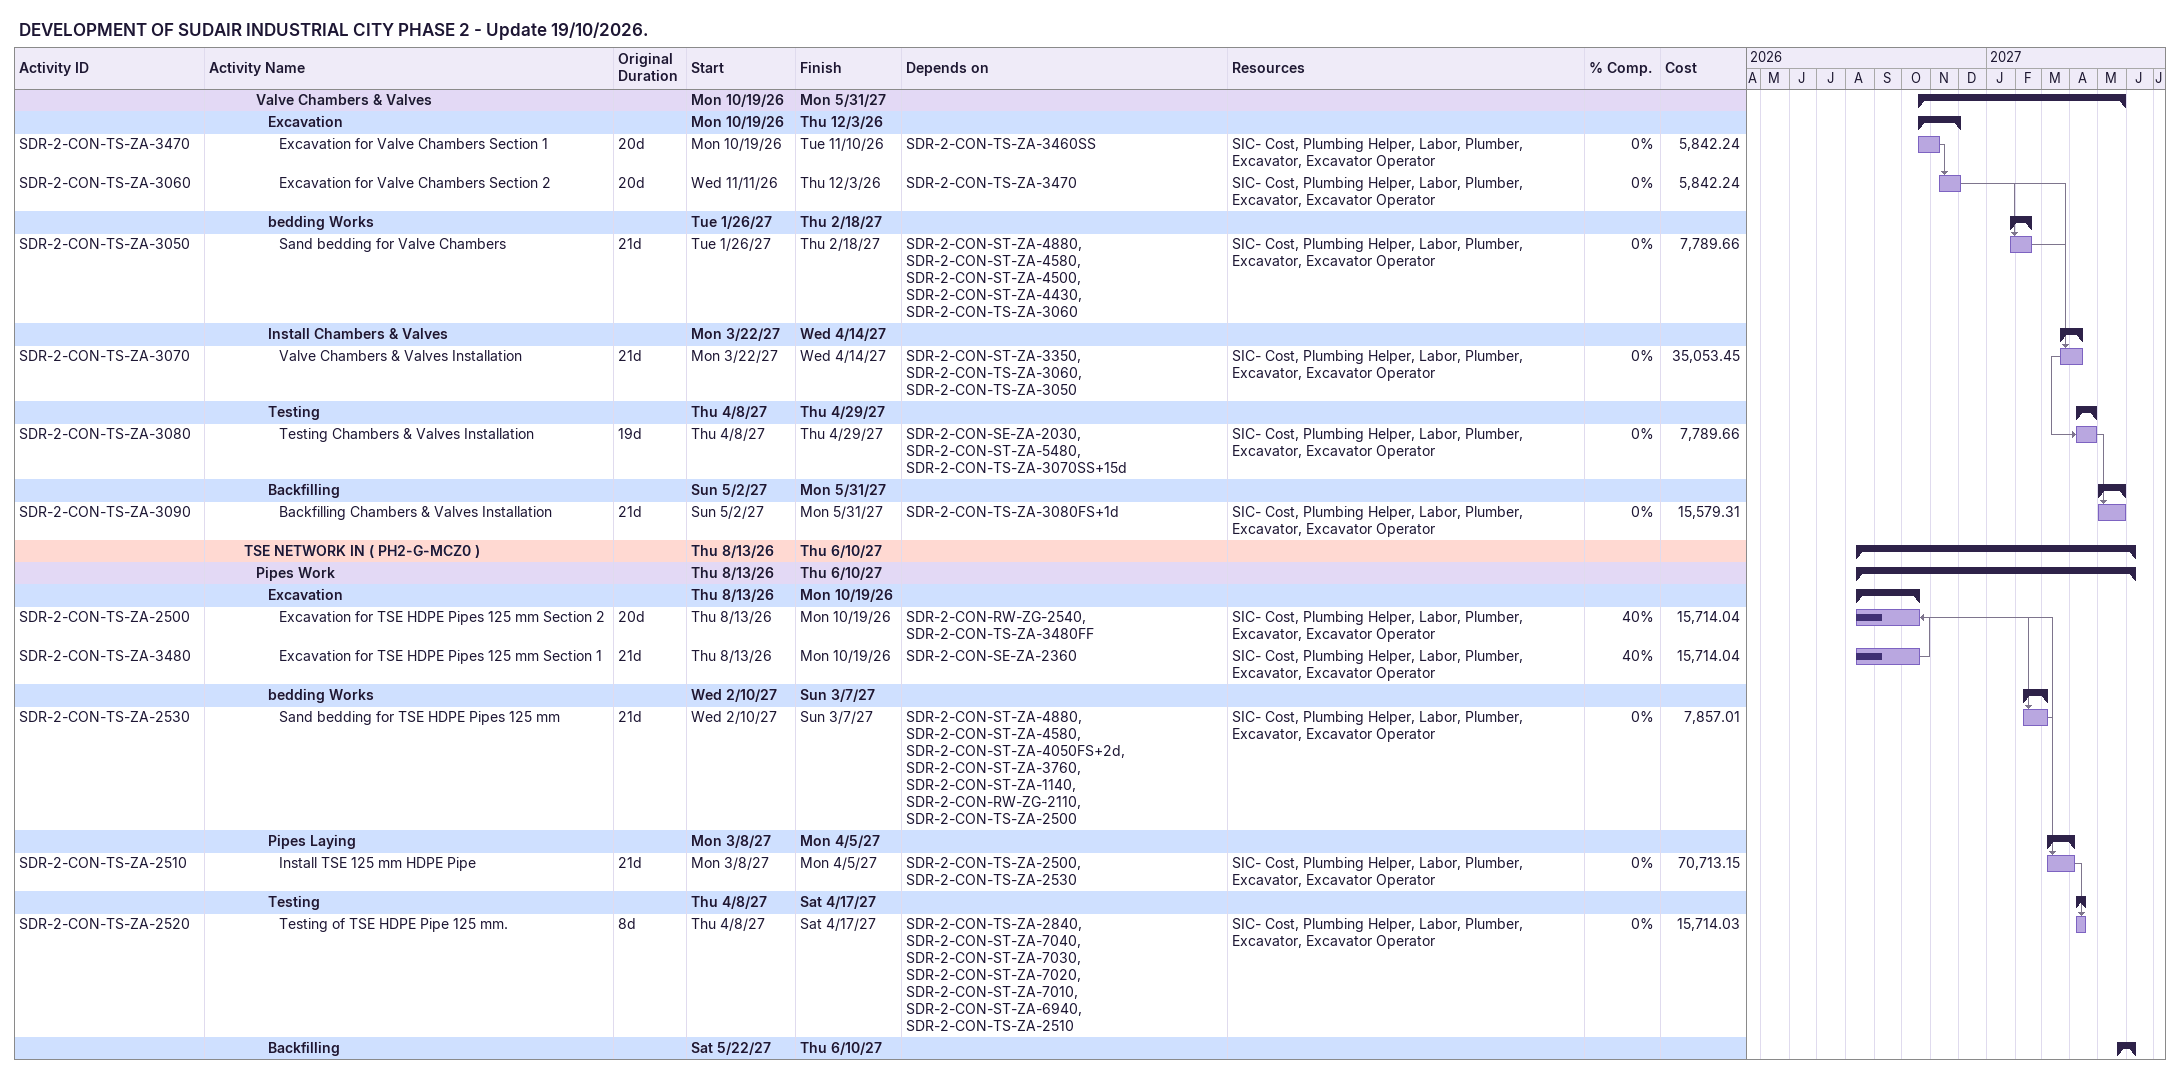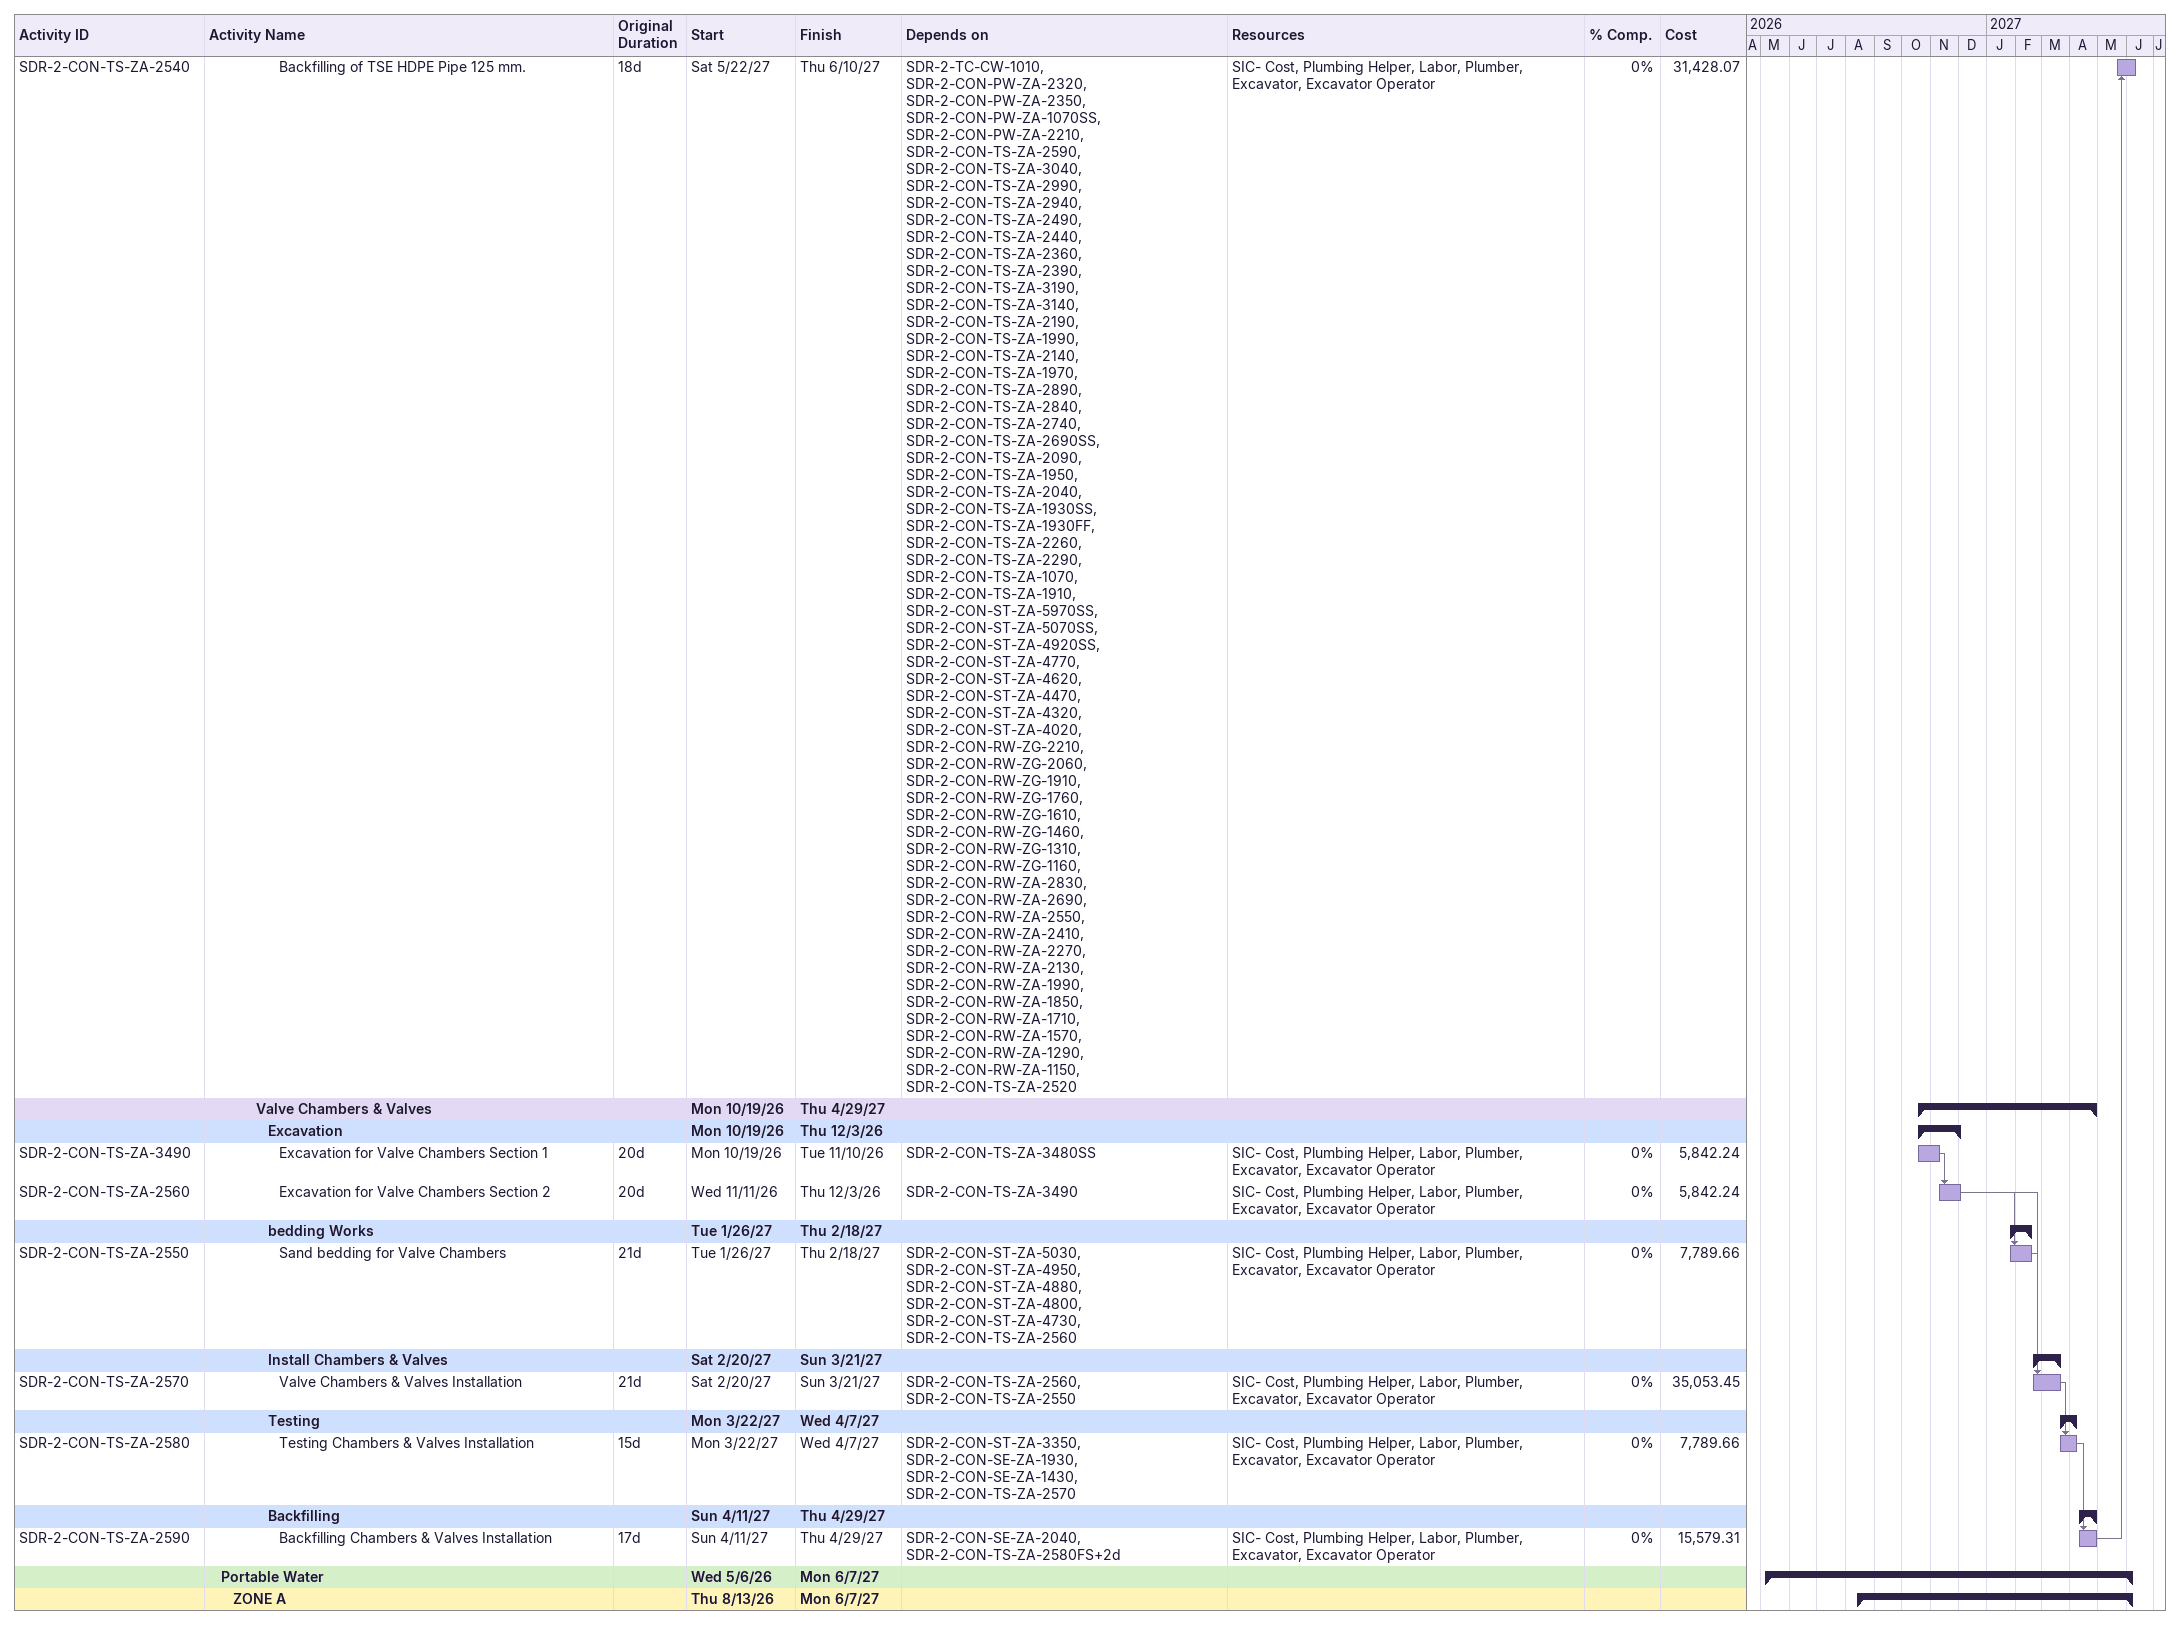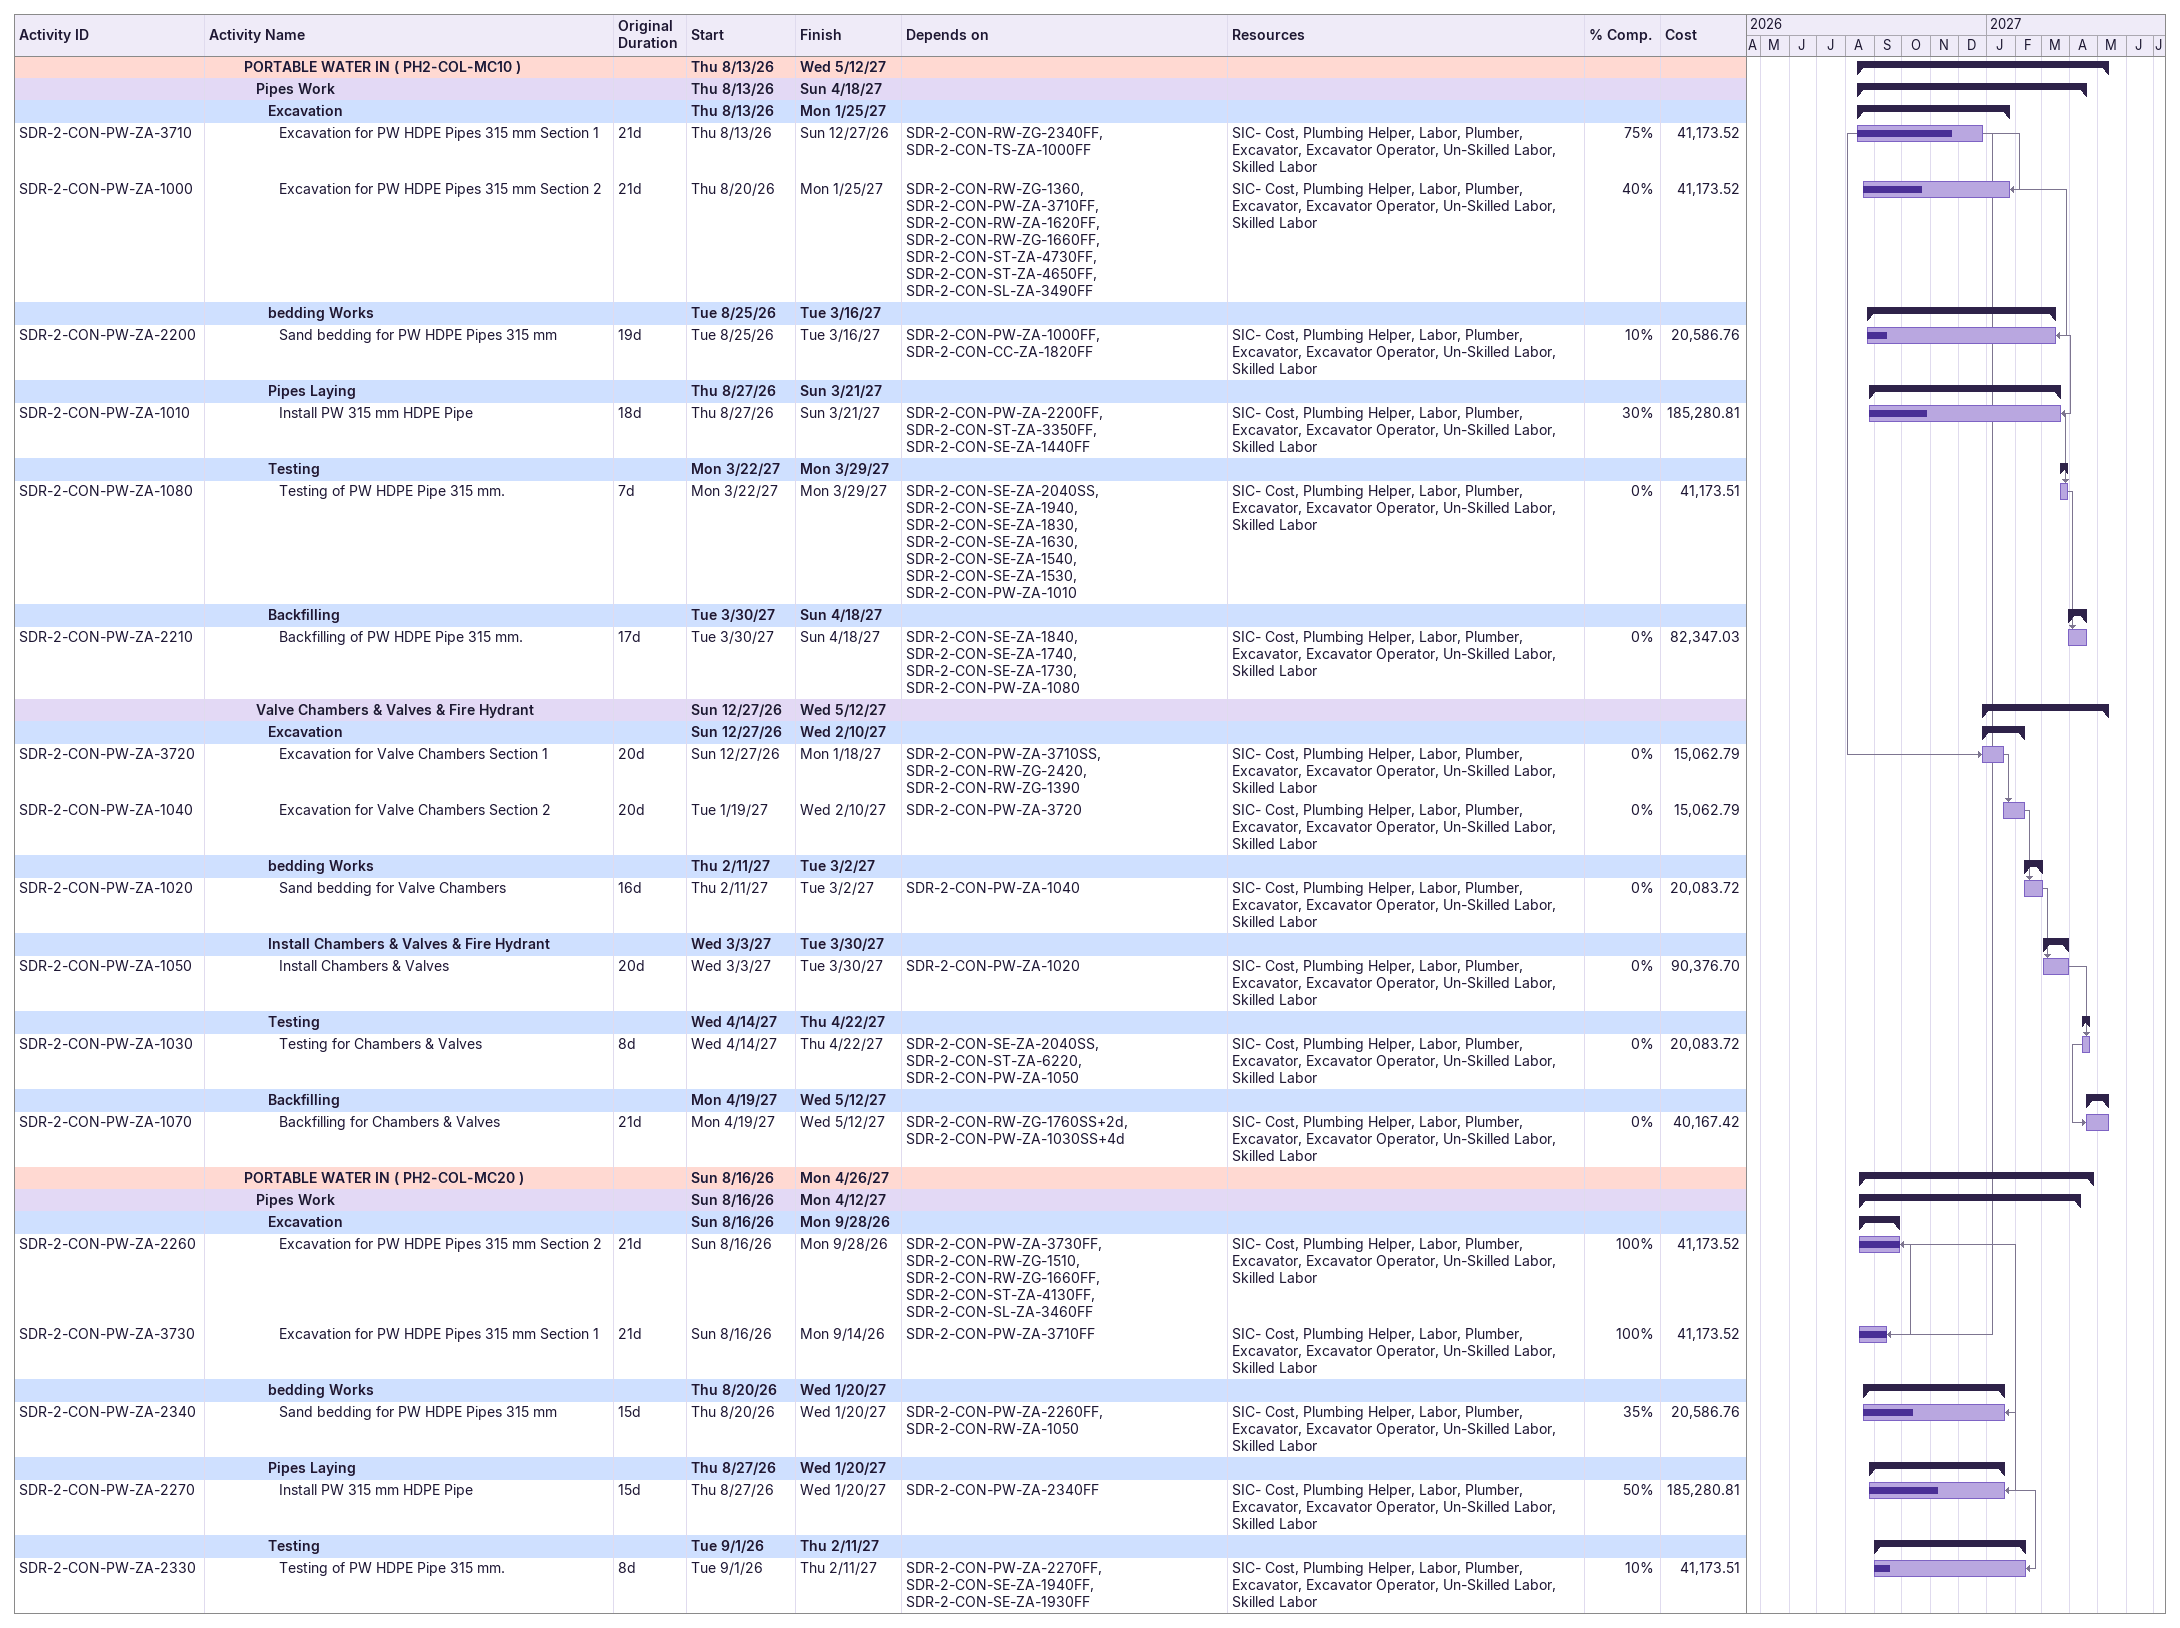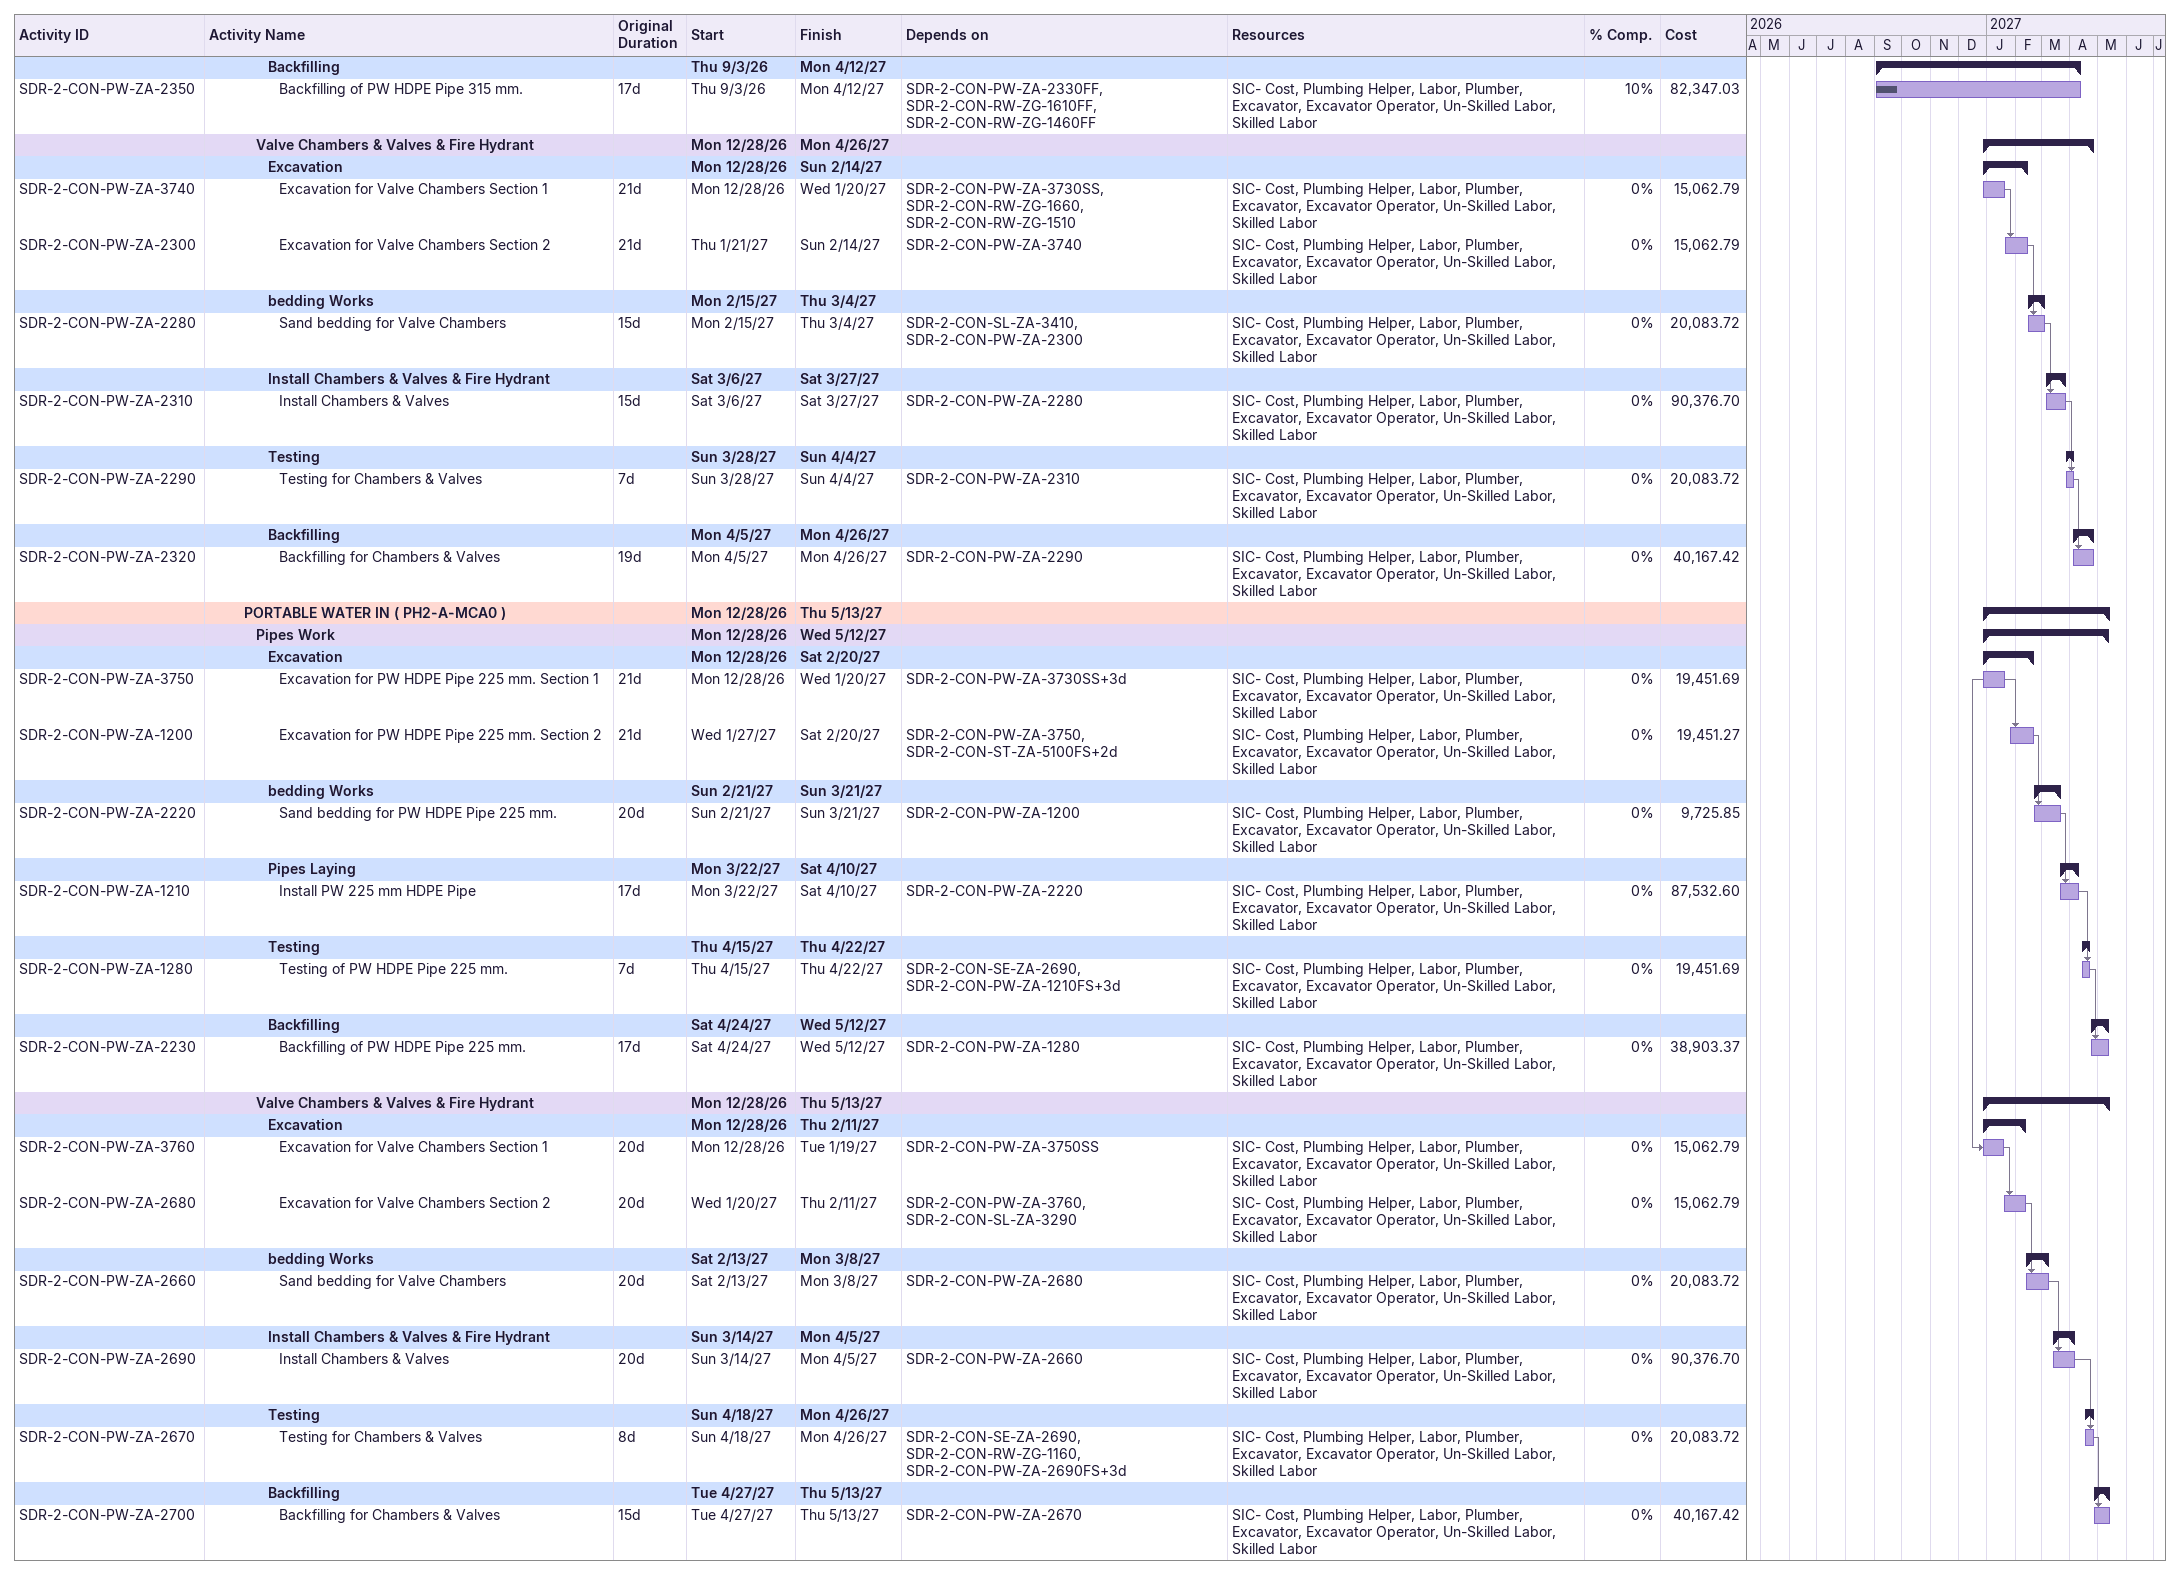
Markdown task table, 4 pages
DEVELOPMENT OF SUDAIR INDUSTRIAL CITY PHASE 2 - Update 19/10/2026.

| ID | Level | Task | Original duration | Start | Finish | Predecessors | Resources | % complete | Cost |
|---|---|---|---|---|---|---|---|---|---|
|  | 5 | **Valve Chambers & Valves** |  | 2026-10-19 | 2027-05-31 |  |  |  |  |
|  | 6 | **Excavation** |  | 2026-10-19 | 2026-12-03 |  |  |  |  |
| SDR-2-CON-TS-ZA-3470 | 7 | Excavation for Valve Chambers Section 1 | 20d | 2026-10-19 | 2026-11-10 | SDR-2-CON-TS-ZA-3460SS | SIC- Cost, Plumbing Helper, Labor, Plumber, Excavator, Excavator Operator | 0 | 5842.24 |
| SDR-2-CON-TS-ZA-3060 | 7 | Excavation for Valve Chambers Section 2 | 20d | 2026-11-11 | 2026-12-03 | SDR-2-CON-TS-ZA-3470 | SIC- Cost, Plumbing Helper, Labor, Plumber, Excavator, Excavator Operator | 0 | 5842.24 |
|  | 6 | **bedding Works** |  | 2027-01-26 | 2027-02-18 |  |  |  |  |
| SDR-2-CON-TS-ZA-3050 | 7 | Sand bedding for Valve Chambers | 21d | 2027-01-26 | 2027-02-18 | SDR-2-CON-ST-ZA-4880, SDR-2-CON-ST-ZA-4580, SDR-2-CON-ST-ZA-4500, SDR-2-CON-ST-ZA-4430, SDR-2-CON-TS-ZA-3060 | SIC- Cost, Plumbing Helper, Labor, Plumber, Excavator, Excavator Operator | 0 | 7789.66 |
|  | 6 | **Install Chambers & Valves** |  | 2027-03-22 | 2027-04-14 |  |  |  |  |
| SDR-2-CON-TS-ZA-3070 | 7 | Valve Chambers & Valves Installation | 21d | 2027-03-22 | 2027-04-14 | SDR-2-CON-ST-ZA-3350, SDR-2-CON-TS-ZA-3060, SDR-2-CON-TS-ZA-3050 | SIC- Cost, Plumbing Helper, Labor, Plumber, Excavator, Excavator Operator | 0 | 35053.45 |
|  | 6 | **Testing** |  | 2027-04-08 | 2027-04-29 |  |  |  |  |
| SDR-2-CON-TS-ZA-3080 | 7 | Testing Chambers & Valves Installation | 19d | 2027-04-08 | 2027-04-29 | SDR-2-CON-SE-ZA-2030, SDR-2-CON-ST-ZA-5480, SDR-2-CON-TS-ZA-3070SS+15d | SIC- Cost, Plumbing Helper, Labor, Plumber, Excavator, Excavator Operator | 0 | 7789.66 |
|  | 6 | **Backfilling** |  | 2027-05-02 | 2027-05-31 |  |  |  |  |
| SDR-2-CON-TS-ZA-3090 | 7 | Backfilling Chambers & Valves Installation | 21d | 2027-05-02 | 2027-05-31 | SDR-2-CON-TS-ZA-3080FS+1d | SIC- Cost, Plumbing Helper, Labor, Plumber, Excavator, Excavator Operator | 0 | 15579.31 |
|  | 4 | **TSE NETWORK IN ( PH2-G-MCZ0 )** |  | 2026-08-13 | 2027-06-10 |  |  |  |  |
|  | 5 | **Pipes Work** |  | 2026-08-13 | 2027-06-10 |  |  |  |  |
|  | 6 | **Excavation** |  | 2026-08-13 | 2026-10-19 |  |  |  |  |
| SDR-2-CON-TS-ZA-2500 | 7 | Excavation for TSE HDPE Pipes 125 mm Section 2 | 20d | 2026-08-13 | 2026-10-19 | SDR-2-CON-RW-ZG-2540, SDR-2-CON-TS-ZA-3480FF | SIC- Cost, Plumbing Helper, Labor, Plumber, Excavator, Excavator Operator | 40 | 15714.04 |
| SDR-2-CON-TS-ZA-3480 | 7 | Excavation for TSE HDPE Pipes 125 mm Section 1 | 21d | 2026-08-13 | 2026-10-19 | SDR-2-CON-SE-ZA-2360 | SIC- Cost, Plumbing Helper, Labor, Plumber, Excavator, Excavator Operator | 40 | 15714.04 |
|  | 6 | **bedding Works** |  | 2027-02-10 | 2027-03-07 |  |  |  |  |
| SDR-2-CON-TS-ZA-2530 | 7 | Sand bedding for TSE HDPE Pipes 125 mm | 21d | 2027-02-10 | 2027-03-07 | SDR-2-CON-ST-ZA-4880, SDR-2-CON-ST-ZA-4580, SDR-2-CON-ST-ZA-4050FS+2d, SDR-2-CON-ST-ZA-3760, SDR-2-CON-ST-ZA-1140, SDR-2-CON-RW-ZG-2110, SDR-2-CON-TS-ZA-2500 | SIC- Cost, Plumbing Helper, Labor, Plumber, Excavator, Excavator Operator | 0 | 7857.01 |
|  | 6 | **Pipes Laying** |  | 2027-03-08 | 2027-04-05 |  |  |  |  |
| SDR-2-CON-TS-ZA-2510 | 7 | Install TSE 125 mm HDPE Pipe | 21d | 2027-03-08 | 2027-04-05 | SDR-2-CON-TS-ZA-2500, SDR-2-CON-TS-ZA-2530 | SIC- Cost, Plumbing Helper, Labor, Plumber, Excavator, Excavator Operator | 0 | 70713.15 |
|  | 6 | **Testing** |  | 2027-04-08 | 2027-04-17 |  |  |  |  |
| SDR-2-CON-TS-ZA-2520 | 7 | Testing of TSE HDPE Pipe 125 mm. | 8d | 2027-04-08 | 2027-04-17 | SDR-2-CON-TS-ZA-2840, SDR-2-CON-ST-ZA-7040, SDR-2-CON-ST-ZA-7030, SDR-2-CON-ST-ZA-7020, SDR-2-CON-ST-ZA-7010, SDR-2-CON-ST-ZA-6940, SDR-2-CON-TS-ZA-2510 | SIC- Cost, Plumbing Helper, Labor, Plumber, Excavator, Excavator Operator | 0 | 15714.03 |
|  | 6 | **Backfilling** |  | 2027-05-22 | 2027-06-10 |  |  |  |  |
| SDR-2-CON-TS-ZA-2540 | 7 | Backfilling of TSE HDPE Pipe 125 mm. | 18d | 2027-05-22 | 2027-06-10 | SDR-2-TC-CW-1010, SDR-2-CON-PW-ZA-2320, SDR-2-CON-PW-ZA-2350, SDR-2-CON-PW-ZA-1070SS, SDR-2-CON-PW-ZA-2210, SDR-2-CON-TS-ZA-2590, SDR-2-CON-TS-ZA-3040, SDR-2-CON-TS-ZA-2990, SDR-2-CON-TS-ZA-2940, SDR-2-CON-TS-ZA-2490, SDR-2-CON-TS-ZA-2440, SDR-2-CON-TS-ZA-2360, SDR-2-CON-TS-ZA-2390, SDR-2-CON-TS-ZA-3190, SDR-2-CON-TS-ZA-3140, SDR-2-CON-TS-ZA-2190, SDR-2-CON-TS-ZA-1990, SDR-2-CON-TS-ZA-2140, SDR-2-CON-TS-ZA-1970, SDR-2-CON-TS-ZA-2890, SDR-2-CON-TS-ZA-2840, SDR-2-CON-TS-ZA-2740, SDR-2-CON-TS-ZA-2690SS, SDR-2-CON-TS-ZA-2090, SDR-2-CON-TS-ZA-1950, SDR-2-CON-TS-ZA-2040, SDR-2-CON-TS-ZA-1930SS, SDR-2-CON-TS-ZA-1930FF, SDR-2-CON-TS-ZA-2260, SDR-2-CON-TS-ZA-2290, SDR-2-CON-TS-ZA-1070, SDR-2-CON-TS-ZA-1910, SDR-2-CON-ST-ZA-5970SS, SDR-2-CON-ST-ZA-5070SS, SDR-2-CON-ST-ZA-4920SS, SDR-2-CON-ST-ZA-4770, SDR-2-CON-ST-ZA-4620, SDR-2-CON-ST-ZA-4470, SDR-2-CON-ST-ZA-4320, SDR-2-CON-ST-ZA-4020, SDR-2-CON-RW-ZG-2210, SDR-2-CON-RW-ZG-2060, SDR-2-CON-RW-ZG-1910, SDR-2-CON-RW-ZG-1760, SDR-2-CON-RW-ZG-1610, SDR-2-CON-RW-ZG-1460, SDR-2-CON-RW-ZG-1310, SDR-2-CON-RW-ZG-1160, SDR-2-CON-RW-ZA-2830, SDR-2-CON-RW-ZA-2690, SDR-2-CON-RW-ZA-2550, SDR-2-CON-RW-ZA-2410, SDR-2-CON-RW-ZA-2270, SDR-2-CON-RW-ZA-2130, SDR-2-CON-RW-ZA-1990, SDR-2-CON-RW-ZA-1850, SDR-2-CON-RW-ZA-1710, SDR-2-CON-RW-ZA-1570, SDR-2-CON-RW-ZA-1290, SDR-2-CON-RW-ZA-1150, SDR-2-CON-TS-ZA-2520 | SIC- Cost, Plumbing Helper, Labor, Plumber, Excavator, Excavator Operator | 0 | 31428.07 |
|  | 5 | **Valve Chambers & Valves** |  | 2026-10-19 | 2027-04-29 |  |  |  |  |
|  | 6 | **Excavation** |  | 2026-10-19 | 2026-12-03 |  |  |  |  |
| SDR-2-CON-TS-ZA-3490 | 7 | Excavation for Valve Chambers Section 1 | 20d | 2026-10-19 | 2026-11-10 | SDR-2-CON-TS-ZA-3480SS | SIC- Cost, Plumbing Helper, Labor, Plumber, Excavator, Excavator Operator | 0 | 5842.24 |
| SDR-2-CON-TS-ZA-2560 | 7 | Excavation for Valve Chambers Section 2 | 20d | 2026-11-11 | 2026-12-03 | SDR-2-CON-TS-ZA-3490 | SIC- Cost, Plumbing Helper, Labor, Plumber, Excavator, Excavator Operator | 0 | 5842.24 |
|  | 6 | **bedding Works** |  | 2027-01-26 | 2027-02-18 |  |  |  |  |
| SDR-2-CON-TS-ZA-2550 | 7 | Sand bedding for Valve Chambers | 21d | 2027-01-26 | 2027-02-18 | SDR-2-CON-ST-ZA-5030, SDR-2-CON-ST-ZA-4950, SDR-2-CON-ST-ZA-4880, SDR-2-CON-ST-ZA-4800, SDR-2-CON-ST-ZA-4730, SDR-2-CON-TS-ZA-2560 | SIC- Cost, Plumbing Helper, Labor, Plumber, Excavator, Excavator Operator | 0 | 7789.66 |
|  | 6 | **Install Chambers & Valves** |  | 2027-02-20 | 2027-03-21 |  |  |  |  |
| SDR-2-CON-TS-ZA-2570 | 7 | Valve Chambers & Valves Installation | 21d | 2027-02-20 | 2027-03-21 | SDR-2-CON-TS-ZA-2560, SDR-2-CON-TS-ZA-2550 | SIC- Cost, Plumbing Helper, Labor, Plumber, Excavator, Excavator Operator | 0 | 35053.45 |
|  | 6 | **Testing** |  | 2027-03-22 | 2027-04-07 |  |  |  |  |
| SDR-2-CON-TS-ZA-2580 | 7 | Testing Chambers & Valves Installation | 15d | 2027-03-22 | 2027-04-07 | SDR-2-CON-ST-ZA-3350, SDR-2-CON-SE-ZA-1930, SDR-2-CON-SE-ZA-1430, SDR-2-CON-TS-ZA-2570 | SIC- Cost, Plumbing Helper, Labor, Plumber, Excavator, Excavator Operator | 0 | 7789.66 |
|  | 6 | **Backfilling** |  | 2027-04-11 | 2027-04-29 |  |  |  |  |
| SDR-2-CON-TS-ZA-2590 | 7 | Backfilling Chambers & Valves Installation | 17d | 2027-04-11 | 2027-04-29 | SDR-2-CON-SE-ZA-2040, SDR-2-CON-TS-ZA-2580FS+2d | SIC- Cost, Plumbing Helper, Labor, Plumber, Excavator, Excavator Operator | 0 | 15579.31 |
|  | 2 | **Portable Water** |  | 2026-05-06 | 2027-06-07 |  |  |  |  |
|  | 3 | **ZONE A** |  | 2026-08-13 | 2027-06-07 |  |  |  |  |
|  | 4 | **PORTABLE WATER IN ( PH2-COL-MC10 )** |  | 2026-08-13 | 2027-05-12 |  |  |  |  |
|  | 5 | **Pipes Work** |  | 2026-08-13 | 2027-04-18 |  |  |  |  |
|  | 6 | **Excavation** |  | 2026-08-13 | 2027-01-25 |  |  |  |  |
| SDR-2-CON-PW-ZA-3710 | 7 | Excavation for PW HDPE Pipes 315 mm Section 1 | 21d | 2026-08-13 | 2026-12-27 | SDR-2-CON-RW-ZG-2340FF, SDR-2-CON-TS-ZA-1000FF | SIC- Cost, Plumbing Helper, Labor, Plumber, Excavator, Excavator Operator, Un-Skilled Labor, Skilled Labor | 75 | 41173.52 |
| SDR-2-CON-PW-ZA-1000 | 7 | Excavation for PW HDPE Pipes 315 mm Section 2 | 21d | 2026-08-20 | 2027-01-25 | SDR-2-CON-RW-ZG-1360, SDR-2-CON-PW-ZA-3710FF, SDR-2-CON-RW-ZA-1620FF, SDR-2-CON-RW-ZG-1660FF, SDR-2-CON-ST-ZA-4730FF, SDR-2-CON-ST-ZA-4650FF, SDR-2-CON-SL-ZA-3490FF | SIC- Cost, Plumbing Helper, Labor, Plumber, Excavator, Excavator Operator, Un-Skilled Labor, Skilled Labor | 40 | 41173.52 |
|  | 6 | **bedding Works** |  | 2026-08-25 | 2027-03-16 |  |  |  |  |
| SDR-2-CON-PW-ZA-2200 | 7 | Sand bedding for PW HDPE Pipes 315 mm | 19d | 2026-08-25 | 2027-03-16 | SDR-2-CON-PW-ZA-1000FF, SDR-2-CON-CC-ZA-1820FF | SIC- Cost, Plumbing Helper, Labor, Plumber, Excavator, Excavator Operator, Un-Skilled Labor, Skilled Labor | 10 | 20586.76 |
|  | 6 | **Pipes Laying** |  | 2026-08-27 | 2027-03-21 |  |  |  |  |
| SDR-2-CON-PW-ZA-1010 | 7 | Install PW 315 mm HDPE Pipe | 18d | 2026-08-27 | 2027-03-21 | SDR-2-CON-PW-ZA-2200FF, SDR-2-CON-ST-ZA-3350FF, SDR-2-CON-SE-ZA-1440FF | SIC- Cost, Plumbing Helper, Labor, Plumber, Excavator, Excavator Operator, Un-Skilled Labor, Skilled Labor | 30 | 185280.81 |
|  | 6 | **Testing** |  | 2027-03-22 | 2027-03-29 |  |  |  |  |
| SDR-2-CON-PW-ZA-1080 | 7 | Testing of PW HDPE Pipe 315 mm. | 7d | 2027-03-22 | 2027-03-29 | SDR-2-CON-SE-ZA-2040SS, SDR-2-CON-SE-ZA-1940, SDR-2-CON-SE-ZA-1830, SDR-2-CON-SE-ZA-1630, SDR-2-CON-SE-ZA-1540, SDR-2-CON-SE-ZA-1530, SDR-2-CON-PW-ZA-1010 | SIC- Cost, Plumbing Helper, Labor, Plumber, Excavator, Excavator Operator, Un-Skilled Labor, Skilled Labor | 0 | 41173.51 |
|  | 6 | **Backfilling** |  | 2027-03-30 | 2027-04-18 |  |  |  |  |
| SDR-2-CON-PW-ZA-2210 | 7 | Backfilling of PW HDPE Pipe 315 mm. | 17d | 2027-03-30 | 2027-04-18 | SDR-2-CON-SE-ZA-1840, SDR-2-CON-SE-ZA-1740, SDR-2-CON-SE-ZA-1730, SDR-2-CON-PW-ZA-1080 | SIC- Cost, Plumbing Helper, Labor, Plumber, Excavator, Excavator Operator, Un-Skilled Labor, Skilled Labor | 0 | 82347.03 |
|  | 5 | **Valve Chambers & Valves & Fire Hydrant** |  | 2026-12-27 | 2027-05-12 |  |  |  |  |
|  | 6 | **Excavation** |  | 2026-12-27 | 2027-02-10 |  |  |  |  |
| SDR-2-CON-PW-ZA-3720 | 7 | Excavation for Valve Chambers Section 1 | 20d | 2026-12-27 | 2027-01-18 | SDR-2-CON-PW-ZA-3710SS, SDR-2-CON-RW-ZG-2420, SDR-2-CON-RW-ZG-1390 | SIC- Cost, Plumbing Helper, Labor, Plumber, Excavator, Excavator Operator, Un-Skilled Labor, Skilled Labor | 0 | 15062.79 |
| SDR-2-CON-PW-ZA-1040 | 7 | Excavation for Valve Chambers Section 2 | 20d | 2027-01-19 | 2027-02-10 | SDR-2-CON-PW-ZA-3720 | SIC- Cost, Plumbing Helper, Labor, Plumber, Excavator, Excavator Operator, Un-Skilled Labor, Skilled Labor | 0 | 15062.79 |
|  | 6 | **bedding Works** |  | 2027-02-11 | 2027-03-02 |  |  |  |  |
| SDR-2-CON-PW-ZA-1020 | 7 | Sand bedding for Valve Chambers | 16d | 2027-02-11 | 2027-03-02 | SDR-2-CON-PW-ZA-1040 | SIC- Cost, Plumbing Helper, Labor, Plumber, Excavator, Excavator Operator, Un-Skilled Labor, Skilled Labor | 0 | 20083.72 |
|  | 6 | **Install Chambers & Valves & Fire Hydrant** |  | 2027-03-03 | 2027-03-30 |  |  |  |  |
| SDR-2-CON-PW-ZA-1050 | 7 | Install Chambers & Valves | 20d | 2027-03-03 | 2027-03-30 | SDR-2-CON-PW-ZA-1020 | SIC- Cost, Plumbing Helper, Labor, Plumber, Excavator, Excavator Operator, Un-Skilled Labor, Skilled Labor | 0 | 90376.70 |
|  | 6 | **Testing** |  | 2027-04-14 | 2027-04-22 |  |  |  |  |
| SDR-2-CON-PW-ZA-1030 | 7 | Testing for Chambers & Valves | 8d | 2027-04-14 | 2027-04-22 | SDR-2-CON-SE-ZA-2040SS, SDR-2-CON-ST-ZA-6220, SDR-2-CON-PW-ZA-1050 | SIC- Cost, Plumbing Helper, Labor, Plumber, Excavator, Excavator Operator, Un-Skilled Labor, Skilled Labor | 0 | 20083.72 |
|  | 6 | **Backfilling** |  | 2027-04-19 | 2027-05-12 |  |  |  |  |
| SDR-2-CON-PW-ZA-1070 | 7 | Backfilling for Chambers & Valves | 21d | 2027-04-19 | 2027-05-12 | SDR-2-CON-RW-ZG-1760SS+2d, SDR-2-CON-PW-ZA-1030SS+4d | SIC- Cost, Plumbing Helper, Labor, Plumber, Excavator, Excavator Operator, Un-Skilled Labor, Skilled Labor | 0 | 40167.42 |
|  | 4 | **PORTABLE WATER IN ( PH2-COL-MC20 )** |  | 2026-08-16 | 2027-04-26 |  |  |  |  |
|  | 5 | **Pipes Work** |  | 2026-08-16 | 2027-04-12 |  |  |  |  |
|  | 6 | **Excavation** |  | 2026-08-16 | 2026-09-28 |  |  |  |  |
| SDR-2-CON-PW-ZA-2260 | 7 | Excavation for PW HDPE Pipes 315 mm Section 2 | 21d | 2026-08-16 | 2026-09-28 | SDR-2-CON-PW-ZA-3730FF, SDR-2-CON-RW-ZG-1510, SDR-2-CON-RW-ZG-1660FF, SDR-2-CON-ST-ZA-4130FF, SDR-2-CON-SL-ZA-3460FF | SIC- Cost, Plumbing Helper, Labor, Plumber, Excavator, Excavator Operator, Un-Skilled Labor, Skilled Labor | 100 | 41173.52 |
| SDR-2-CON-PW-ZA-3730 | 7 | Excavation for PW HDPE Pipes 315 mm Section 1 | 21d | 2026-08-16 | 2026-09-14 | SDR-2-CON-PW-ZA-3710FF | SIC- Cost, Plumbing Helper, Labor, Plumber, Excavator, Excavator Operator, Un-Skilled Labor, Skilled Labor | 100 | 41173.52 |
|  | 6 | **bedding Works** |  | 2026-08-20 | 2027-01-20 |  |  |  |  |
| SDR-2-CON-PW-ZA-2340 | 7 | Sand bedding for PW HDPE Pipes 315 mm | 15d | 2026-08-20 | 2027-01-20 | SDR-2-CON-PW-ZA-2260FF, SDR-2-CON-RW-ZA-1050 | SIC- Cost, Plumbing Helper, Labor, Plumber, Excavator, Excavator Operator, Un-Skilled Labor, Skilled Labor | 35 | 20586.76 |
|  | 6 | **Pipes Laying** |  | 2026-08-27 | 2027-01-20 |  |  |  |  |
| SDR-2-CON-PW-ZA-2270 | 7 | Install PW 315 mm HDPE Pipe | 15d | 2026-08-27 | 2027-01-20 | SDR-2-CON-PW-ZA-2340FF | SIC- Cost, Plumbing Helper, Labor, Plumber, Excavator, Excavator Operator, Un-Skilled Labor, Skilled Labor | 50 | 185280.81 |
|  | 6 | **Testing** |  | 2026-09-01 | 2027-02-11 |  |  |  |  |
| SDR-2-CON-PW-ZA-2330 | 7 | Testing of PW HDPE Pipe 315 mm. | 8d | 2026-09-01 | 2027-02-11 | SDR-2-CON-PW-ZA-2270FF, SDR-2-CON-SE-ZA-1940FF, SDR-2-CON-SE-ZA-1930FF | SIC- Cost, Plumbing Helper, Labor, Plumber, Excavator, Excavator Operator, Un-Skilled Labor, Skilled Labor | 10 | 41173.51 |
|  | 6 | **Backfilling** |  | 2026-09-03 | 2027-04-12 |  |  |  |  |
| SDR-2-CON-PW-ZA-2350 | 7 | Backfilling of PW HDPE Pipe 315 mm. | 17d | 2026-09-03 | 2027-04-12 | SDR-2-CON-PW-ZA-2330FF, SDR-2-CON-RW-ZG-1610FF, SDR-2-CON-RW-ZG-1460FF | SIC- Cost, Plumbing Helper, Labor, Plumber, Excavator, Excavator Operator, Un-Skilled Labor, Skilled Labor | 10 | 82347.03 |
|  | 5 | **Valve Chambers & Valves & Fire Hydrant** |  | 2026-12-28 | 2027-04-26 |  |  |  |  |
|  | 6 | **Excavation** |  | 2026-12-28 | 2027-02-14 |  |  |  |  |
| SDR-2-CON-PW-ZA-3740 | 7 | Excavation for Valve Chambers Section 1 | 21d | 2026-12-28 | 2027-01-20 | SDR-2-CON-PW-ZA-3730SS, SDR-2-CON-RW-ZG-1660, SDR-2-CON-RW-ZG-1510 | SIC- Cost, Plumbing Helper, Labor, Plumber, Excavator, Excavator Operator, Un-Skilled Labor, Skilled Labor | 0 | 15062.79 |
| SDR-2-CON-PW-ZA-2300 | 7 | Excavation for Valve Chambers Section 2 | 21d | 2027-01-21 | 2027-02-14 | SDR-2-CON-PW-ZA-3740 | SIC- Cost, Plumbing Helper, Labor, Plumber, Excavator, Excavator Operator, Un-Skilled Labor, Skilled Labor | 0 | 15062.79 |
|  | 6 | **bedding Works** |  | 2027-02-15 | 2027-03-04 |  |  |  |  |
| SDR-2-CON-PW-ZA-2280 | 7 | Sand bedding for Valve Chambers | 15d | 2027-02-15 | 2027-03-04 | SDR-2-CON-SL-ZA-3410, SDR-2-CON-PW-ZA-2300 | SIC- Cost, Plumbing Helper, Labor, Plumber, Excavator, Excavator Operator, Un-Skilled Labor, Skilled Labor | 0 | 20083.72 |
|  | 6 | **Install Chambers & Valves & Fire Hydrant** |  | 2027-03-06 | 2027-03-27 |  |  |  |  |
| SDR-2-CON-PW-ZA-2310 | 7 | Install Chambers & Valves | 15d | 2027-03-06 | 2027-03-27 | SDR-2-CON-PW-ZA-2280 | SIC- Cost, Plumbing Helper, Labor, Plumber, Excavator, Excavator Operator, Un-Skilled Labor, Skilled Labor | 0 | 90376.70 |
|  | 6 | **Testing** |  | 2027-03-28 | 2027-04-04 |  |  |  |  |
| SDR-2-CON-PW-ZA-2290 | 7 | Testing for Chambers & Valves | 7d | 2027-03-28 | 2027-04-04 | SDR-2-CON-PW-ZA-2310 | SIC- Cost, Plumbing Helper, Labor, Plumber, Excavator, Excavator Operator, Un-Skilled Labor, Skilled Labor | 0 | 20083.72 |
|  | 6 | **Backfilling** |  | 2027-04-05 | 2027-04-26 |  |  |  |  |
| SDR-2-CON-PW-ZA-2320 | 7 | Backfilling for Chambers & Valves | 19d | 2027-04-05 | 2027-04-26 | SDR-2-CON-PW-ZA-2290 | SIC- Cost, Plumbing Helper, Labor, Plumber, Excavator, Excavator Operator, Un-Skilled Labor, Skilled Labor | 0 | 40167.42 |
|  | 4 | **PORTABLE WATER IN ( PH2-A-MCA0 )** |  | 2026-12-28 | 2027-05-13 |  |  |  |  |
|  | 5 | **Pipes Work** |  | 2026-12-28 | 2027-05-12 |  |  |  |  |
|  | 6 | **Excavation** |  | 2026-12-28 | 2027-02-20 |  |  |  |  |
| SDR-2-CON-PW-ZA-3750 | 7 | Excavation for PW HDPE Pipe 225 mm. Section 1 | 21d | 2026-12-28 | 2027-01-20 | SDR-2-CON-PW-ZA-3730SS+3d | SIC- Cost, Plumbing Helper, Labor, Plumber, Excavator, Excavator Operator, Un-Skilled Labor, Skilled Labor | 0 | 19451.69 |
| SDR-2-CON-PW-ZA-1200 | 7 | Excavation for PW HDPE Pipe 225 mm. Section 2 | 21d | 2027-01-27 | 2027-02-20 | SDR-2-CON-PW-ZA-3750, SDR-2-CON-ST-ZA-5100FS+2d | SIC- Cost, Plumbing Helper, Labor, Plumber, Excavator, Excavator Operator, Un-Skilled Labor, Skilled Labor | 0 | 19451.27 |
|  | 6 | **bedding Works** |  | 2027-02-21 | 2027-03-21 |  |  |  |  |
| SDR-2-CON-PW-ZA-2220 | 7 | Sand bedding for PW HDPE Pipe 225 mm. | 20d | 2027-02-21 | 2027-03-21 | SDR-2-CON-PW-ZA-1200 | SIC- Cost, Plumbing Helper, Labor, Plumber, Excavator, Excavator Operator, Un-Skilled Labor, Skilled Labor | 0 | 9725.85 |
|  | 6 | **Pipes Laying** |  | 2027-03-22 | 2027-04-10 |  |  |  |  |
| SDR-2-CON-PW-ZA-1210 | 7 | Install PW 225 mm HDPE Pipe | 17d | 2027-03-22 | 2027-04-10 | SDR-2-CON-PW-ZA-2220 | SIC- Cost, Plumbing Helper, Labor, Plumber, Excavator, Excavator Operator, Un-Skilled Labor, Skilled Labor | 0 | 87532.60 |
|  | 6 | **Testing** |  | 2027-04-15 | 2027-04-22 |  |  |  |  |
| SDR-2-CON-PW-ZA-1280 | 7 | Testing of PW HDPE Pipe 225 mm. | 7d | 2027-04-15 | 2027-04-22 | SDR-2-CON-SE-ZA-2690, SDR-2-CON-PW-ZA-1210FS+3d | SIC- Cost, Plumbing Helper, Labor, Plumber, Excavator, Excavator Operator, Un-Skilled Labor, Skilled Labor | 0 | 19451.69 |
|  | 6 | **Backfilling** |  | 2027-04-24 | 2027-05-12 |  |  |  |  |
| SDR-2-CON-PW-ZA-2230 | 7 | Backfilling of PW HDPE Pipe 225 mm. | 17d | 2027-04-24 | 2027-05-12 | SDR-2-CON-PW-ZA-1280 | SIC- Cost, Plumbing Helper, Labor, Plumber, Excavator, Excavator Operator, Un-Skilled Labor, Skilled Labor | 0 | 38903.37 |
|  | 5 | **Valve Chambers & Valves & Fire Hydrant** |  | 2026-12-28 | 2027-05-13 |  |  |  |  |
|  | 6 | **Excavation** |  | 2026-12-28 | 2027-02-11 |  |  |  |  |
| SDR-2-CON-PW-ZA-3760 | 7 | Excavation for Valve Chambers Section 1 | 20d | 2026-12-28 | 2027-01-19 | SDR-2-CON-PW-ZA-3750SS | SIC- Cost, Plumbing Helper, Labor, Plumber, Excavator, Excavator Operator, Un-Skilled Labor, Skilled Labor | 0 | 15062.79 |
| SDR-2-CON-PW-ZA-2680 | 7 | Excavation for Valve Chambers Section 2 | 20d | 2027-01-20 | 2027-02-11 | SDR-2-CON-PW-ZA-3760, SDR-2-CON-SL-ZA-3290 | SIC- Cost, Plumbing Helper, Labor, Plumber, Excavator, Excavator Operator, Un-Skilled Labor, Skilled Labor | 0 | 15062.79 |
|  | 6 | **bedding Works** |  | 2027-02-13 | 2027-03-08 |  |  |  |  |
| SDR-2-CON-PW-ZA-2660 | 7 | Sand bedding for Valve Chambers | 20d | 2027-02-13 | 2027-03-08 | SDR-2-CON-PW-ZA-2680 | SIC- Cost, Plumbing Helper, Labor, Plumber, Excavator, Excavator Operator, Un-Skilled Labor, Skilled Labor | 0 | 20083.72 |
|  | 6 | **Install Chambers & Valves & Fire Hydrant** |  | 2027-03-14 | 2027-04-05 |  |  |  |  |
| SDR-2-CON-PW-ZA-2690 | 7 | Install Chambers & Valves | 20d | 2027-03-14 | 2027-04-05 | SDR-2-CON-PW-ZA-2660 | SIC- Cost, Plumbing Helper, Labor, Plumber, Excavator, Excavator Operator, Un-Skilled Labor, Skilled Labor | 0 | 90376.70 |
|  | 6 | **Testing** |  | 2027-04-18 | 2027-04-26 |  |  |  |  |
| SDR-2-CON-PW-ZA-2670 | 7 | Testing for Chambers & Valves | 8d | 2027-04-18 | 2027-04-26 | SDR-2-CON-SE-ZA-2690, SDR-2-CON-RW-ZG-1160, SDR-2-CON-PW-ZA-2690FS+3d | SIC- Cost, Plumbing Helper, Labor, Plumber, Excavator, Excavator Operator, Un-Skilled Labor, Skilled Labor | 0 | 20083.72 |
|  | 6 | **Backfilling** |  | 2027-04-27 | 2027-05-13 |  |  |  |  |
| SDR-2-CON-PW-ZA-2700 | 7 | Backfilling for Chambers & Valves | 15d | 2027-04-27 | 2027-05-13 | SDR-2-CON-PW-ZA-2670 | SIC- Cost, Plumbing Helper, Labor, Plumber, Excavator, Excavator Operator, Un-Skilled Labor, Skilled Labor | 0 | 40167.42 |
